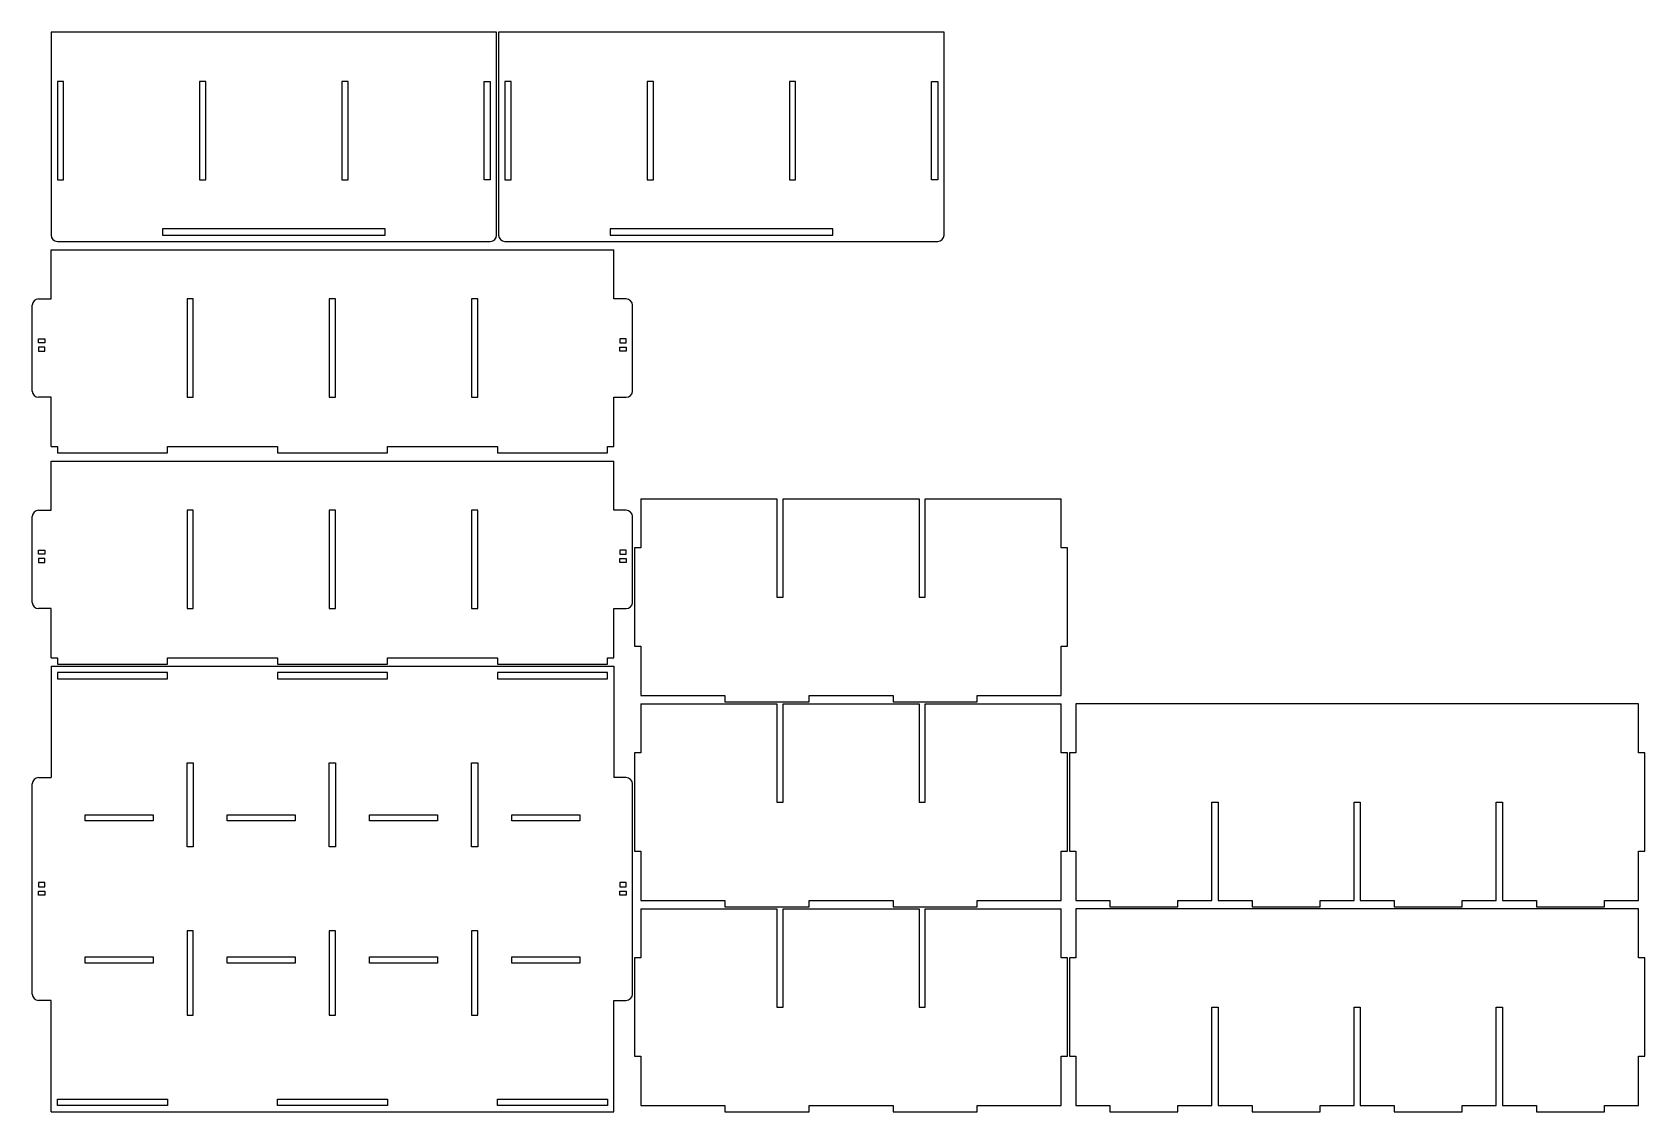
# Model space of a CAD drawing. Header units: metres. Extents: x 0 to 771, y 0 to 516.
import ezdxf

# ---------------------------------------------------------------- set-up
doc = ezdxf.new("R2010")
doc.units = ezdxf.units.M

msp = doc.modelspace()

# ---------------------------------------------------------------- linework, layer by layer
for p, q in [((222, 516), (9, 516)), ((9, 516), (9, 419)), ((222, 419), (222, 516)), ((436, 516), (223, 516)), ((223, 516), (223, 419)), ((436, 419), (436, 516)), ((15, 492.5), (12, 492.5)), ((12, 492.5), (12, 445.5)), ((15, 445.5), (15, 492.5)), ((83, 492.5), (80, 492.5)), ((80, 492.5), (80, 445.5)), ((83, 445.5), (83, 492.5)), ((151, 492.5), (148, 492.5)), ((148, 492.5), (148, 445.5)), ((151, 445.5), (151, 492.5)), ((216, 445.5), (216, 492.5)), ((216, 492.5), (219, 492.5)), ((219, 492.5), (219, 445.5)), ((229, 492.5), (226, 492.5)), ((226, 492.5), (226, 445.5)), ((229, 445.5), (229, 492.5)), ((297, 492.5), (294, 492.5)), ((294, 492.5), (294, 445.5)), ((297, 445.5), (297, 492.5)), ((365, 492.5), (362, 492.5)), ((362, 492.5), (362, 445.5)), ((365, 445.5), (365, 492.5)), ((430, 445.5), (430, 492.5)), ((430, 492.5), (433, 492.5)), ((433, 492.5), (433, 445.5)), ((12, 445.5), (15, 445.5)), ((80, 445.5), (83, 445.5)), ((148, 445.5), (151, 445.5)), ((219, 445.5), (216, 445.5)), ((226, 445.5), (229, 445.5)), ((294, 445.5), (297, 445.5)), ((362, 445.5), (365, 445.5)), ((433, 445.5), (430, 445.5)), ((168.75, 422), (62.25, 422)), ((62.25, 422), (62.25, 419)), ((62.25, 419), (168.75, 419)), ((168.75, 419), (168.75, 422)), ((382.75, 422), (276.25, 422)), ((276.25, 422), (276.25, 419)), ((276.25, 419), (382.75, 419)), ((382.75, 419), (382.75, 422)), ((9, 412), (278, 412)), ((9, 388.5), (9, 412)), ((12, 416), (219, 416)), ((226, 416), (433, 416)), ((278, 388.5), (278, 412)), ((0, 344.5), (0, 385.5)), ((3, 388.5), (9, 388.5)), ((77, 388.5), (74, 388.5)), ((74, 388.5), (74, 341.5)), ((77, 341.5), (77, 388.5)), ((145, 388.5), (142, 388.5)), ((142, 388.5), (142, 341.5)), ((145, 341.5), (145, 388.5)), ((213, 388.5), (210, 388.5)), ((210, 388.5), (210, 341.5)), ((213, 341.5), (213, 388.5)), ((284, 388.5), (278, 388.5)), ((287, 344.5), (287, 385.5)), ((3, 367.5), (3, 369.5)), ((3, 369.5), (6, 369.5)), ((6, 367.5), (3, 367.5)), ((6, 365.5), (3, 365.5)), ((3, 365.5), (3, 363.5)), ((3, 363.5), (6, 363.5)), ((6, 369.5), (6, 367.5)), ((6, 363.5), (6, 365.5)), ((284, 369.5), (281, 369.5)), ((281, 369.5), (281, 367.5)), ((281, 367.5), (284, 367.5)), ((281, 365.5), (284, 365.5)), ((281, 363.5), (281, 365.5)), ((284, 363.5), (281, 363.5)), ((284, 367.5), (284, 369.5)), ((284, 365.5), (284, 363.5)), ((9, 341.5), (3, 341.5)), ((9, 318), (9, 341.5)), ((74, 341.5), (77, 341.5)), ((142, 341.5), (145, 341.5)), ((210, 341.5), (213, 341.5)), ((278, 318), (278, 341.5)), ((278, 341.5), (284, 341.5)), ((9, 318), (12, 318)), ((12, 318), (12, 315)), ((64.6, 315), (64.6, 318)), ((64.6, 318), (117.2, 318)), ((117.2, 318), (117.2, 315)), ((169.8, 315), (169.8, 318)), ((169.8, 318), (222.4, 318)), ((222.4, 318), (222.4, 315)), ((275, 315), (275, 318)), ((275, 318), (278, 318)), ((9, 311), (278, 311)), ((9, 287.5), (9, 311)), ((12, 315), (64.6, 315)), ((117.2, 315), (169.8, 315)), ((222.4, 315), (275, 315)), ((278, 287.5), (278, 311)), ((291, 293), (291, 269.5)), ((291, 293), (356, 293)), ((356, 293), (356, 246)), ((359, 246), (359, 293)), ((359, 293), (424, 293)), ((424, 293), (424, 246)), ((427, 246), (427, 293)), ((427, 293), (492, 293)), ((492, 269.5), (492, 293)), ((3, 287.5), (9, 287.5)), ((77, 287.5), (74, 287.5)), ((74, 287.5), (74, 240.5)), ((77, 240.5), (77, 287.5)), ((145, 287.5), (142, 287.5)), ((142, 287.5), (142, 240.5)), ((145, 240.5), (145, 287.5)), ((213, 287.5), (210, 287.5)), ((210, 287.5), (210, 240.5)), ((213, 240.5), (213, 287.5)), ((284, 287.5), (278, 287.5)), ((0, 243.5), (0, 284.5)), ((287, 243.5), (287, 284.5)), ((3, 266.5), (3, 268.5)), ((3, 268.5), (6, 268.5)), ((6, 266.5), (3, 266.5)), ((6, 264.5), (3, 264.5)), ((3, 264.5), (3, 262.5)), ((3, 262.5), (6, 262.5)), ((6, 268.5), (6, 266.5)), ((6, 262.5), (6, 264.5)), ((284, 268.5), (281, 268.5)), ((281, 268.5), (281, 266.5)), ((281, 266.5), (284, 266.5)), ((281, 264.5), (284, 264.5)), ((281, 262.5), (281, 264.5)), ((284, 262.5), (281, 262.5)), ((284, 266.5), (284, 268.5)), ((284, 264.5), (284, 262.5)), ((291, 269.5), (288, 269.5)), ((288, 269.5), (288, 222.5)), ((495, 269.5), (492, 269.5)), ((495, 222.5), (495, 269.5)), ((9, 240.5), (3, 240.5)), ((9, 217), (9, 240.5)), ((74, 240.5), (77, 240.5)), ((142, 240.5), (145, 240.5)), ((210, 240.5), (213, 240.5)), ((278, 217), (278, 240.5)), ((278, 240.5), (284, 240.5)), ((356, 246), (359, 246)), ((424, 246), (427, 246)), ((9, 217), (12, 217)), ((12, 217), (12, 214)), ((64.6, 214), (64.6, 217)), ((64.6, 217), (117.2, 217)), ((117.2, 217), (117.2, 214)), ((169.8, 214), (169.8, 217)), ((169.8, 217), (222.4, 217)), ((222.4, 217), (222.4, 214)), ((275, 214), (275, 217)), ((275, 217), (278, 217)), ((288, 222.5), (291, 222.5)), ((291, 222.5), (291, 199)), ((492, 199), (492, 222.5)), ((492, 222.5), (495, 222.5)), ((9, 213), (278, 213)), ((9, 213), (9, 159.75)), ((12, 214), (64.6, 214)), ((64.6, 210), (12, 210)), ((12, 210), (12, 207)), ((64.6, 207), (64.6, 210)), ((117.2, 214), (169.8, 214)), ((169.8, 210), (117.2, 210)), ((117.2, 210), (117.2, 207)), ((169.8, 207), (169.8, 210)), ((222.4, 214), (275, 214)), ((275, 210), (222.4, 210)), ((222.4, 210), (222.4, 207)), ((275, 207), (275, 210)), ((278, 213), (278, 159.75)), ((12, 207), (64.6, 207)), ((117.2, 207), (169.8, 207)), ((222.4, 207), (275, 207)), ((291, 199), (331.2, 199)), ((291, 195), (291, 171.5)), ((291, 195), (356, 195)), ((331.2, 199), (331.2, 196)), ((331.2, 196), (371.4, 196)), ((356, 195), (356, 148)), ((359, 148), (359, 195)), ((359, 195), (424, 195)), ((371.4, 196), (371.4, 199)), ((371.4, 199), (411.6, 199)), ((411.6, 199), (411.6, 196)), ((411.6, 196), (451.8, 196)), ((424, 195), (424, 148)), ((427, 148), (427, 195)), ((427, 195), (492, 195)), ((451.8, 196), (451.8, 199)), ((451.8, 199), (492, 199)), ((492, 171.5), (492, 195)), ((499, 195), (499, 171.5)), ((768, 195), (499, 195)), ((768, 171.5), (768, 195)), ((291, 171.5), (288, 171.5)), ((288, 171.5), (288, 124.5)), ((495, 171.5), (492, 171.5)), ((495, 124.5), (495, 171.5)), ((499, 171.5), (496, 171.5)), ((496, 171.5), (496, 124.5)), ((771, 171.5), (768, 171.5)), ((771, 124.5), (771, 171.5)), ((74, 166.8), (77, 166.8)), ((74, 126.6), (74, 166.8)), ((77, 166.8), (77, 126.6)), ((142, 166.8), (145, 166.8)), ((142, 126.6), (142, 166.8)), ((145, 166.8), (145, 126.6)), ((210, 166.8), (213, 166.8)), ((210, 126.6), (210, 166.8)), ((213, 166.8), (213, 126.6)), ((0, 56.25), (0, 156.75)), ((3, 159.75), (9, 159.75)), ((284, 159.75), (278, 159.75)), ((287, 56.25), (287, 156.75)), ((356, 148), (359, 148)), ((424, 148), (427, 148)), ((564, 101), (564, 148)), ((564, 148), (567, 148)), ((567, 148), (567, 101)), ((632, 101), (632, 148)), ((632, 148), (635, 148)), ((635, 148), (635, 101)), ((700, 101), (700, 148)), ((700, 148), (703, 148)), ((703, 148), (703, 101)), ((25.25, 139), (25.25, 142)), ((25.25, 142), (57.75, 142)), ((57.75, 139), (25.25, 139)), ((57.75, 142), (57.75, 139)), ((93.25, 139), (93.25, 142)), ((93.25, 142), (125.75, 142)), ((125.75, 139), (93.25, 139)), ((125.75, 142), (125.75, 139)), ((161.25, 139), (161.25, 142)), ((161.25, 142), (193.75, 142)), ((193.75, 139), (161.25, 139)), ((193.75, 142), (193.75, 139)), ((229.25, 139), (229.25, 142)), ((229.25, 142), (261.75, 142)), ((261.75, 139), (229.25, 139)), ((261.75, 142), (261.75, 139)), ((77, 126.6), (74, 126.6)), ((145, 126.6), (142, 126.6)), ((213, 126.6), (210, 126.6)), ((288, 124.5), (291, 124.5)), ((291, 124.5), (291, 101)), ((492, 101), (492, 124.5)), ((492, 124.5), (495, 124.5)), ((496, 124.5), (499, 124.5)), ((499, 124.5), (499, 101)), ((768, 101), (768, 124.5)), ((768, 124.5), (771, 124.5)), ((6, 109.5), (3, 109.5)), ((3, 109.5), (3, 107.5)), ((6, 107.5), (6, 109.5)), ((284, 109.5), (281, 109.5)), ((281, 109.5), (281, 107.5)), ((284, 107.5), (284, 109.5)), ((3, 107.5), (6, 107.5)), ((3, 105.5), (6, 105.5)), ((3, 103.5), (3, 105.5)), ((6, 103.5), (3, 103.5)), ((6, 105.5), (6, 103.5)), ((281, 107.5), (284, 107.5)), ((281, 105.5), (284, 105.5)), ((281, 103.5), (281, 105.5)), ((284, 103.5), (281, 103.5)), ((284, 105.5), (284, 103.5)), ((291, 101), (331.2, 101)), ((331.2, 101), (331.2, 98)), ((371.4, 98), (371.4, 101)), ((371.4, 101), (411.6, 101)), ((411.6, 101), (411.6, 98)), ((451.8, 98), (451.8, 101)), ((451.8, 101), (492, 101)), ((499, 101), (515.25, 101)), ((515.25, 101), (515.25, 98)), ((547.75, 98), (547.75, 101)), ((547.75, 101), (564, 101)), ((567, 101), (583.25, 101)), ((583.25, 101), (583.25, 98)), ((615.75, 98), (615.75, 101)), ((615.75, 101), (632, 101)), ((635, 101), (651.25, 101)), ((651.25, 101), (651.25, 98)), ((683.75, 98), (683.75, 101)), ((683.75, 101), (700, 101)), ((703, 101), (719.25, 101)), ((719.25, 101), (719.25, 98)), ((751.75, 98), (751.75, 101)), ((751.75, 101), (768, 101)), ((291, 97), (291, 73.5)), ((291, 97), (356, 97)), ((331.2, 98), (371.4, 98)), ((356, 97), (356, 50)), ((359, 50), (359, 97)), ((359, 97), (424, 97)), ((411.6, 98), (451.8, 98)), ((424, 97), (424, 50)), ((427, 50), (427, 97)), ((427, 97), (492, 97)), ((492, 73.5), (492, 97)), ((499, 97), (499, 73.5)), ((768, 97), (499, 97)), ((515.25, 98), (547.75, 98)), ((583.25, 98), (615.75, 98)), ((651.25, 98), (683.75, 98)), ((719.25, 98), (751.75, 98)), ((768, 73.5), (768, 97)), ((77, 86.4), (74, 86.4)), ((74, 86.4), (74, 46.2)), ((77, 46.2), (77, 86.4)), ((145, 86.4), (142, 86.4)), ((142, 86.4), (142, 46.2)), ((145, 46.2), (145, 86.4)), ((213, 86.4), (210, 86.4)), ((210, 86.4), (210, 46.2)), ((213, 46.2), (213, 86.4)), ((25.25, 71), (25.25, 74)), ((25.25, 74), (57.75, 74)), ((57.75, 71), (25.25, 71)), ((57.75, 74), (57.75, 71)), ((93.25, 71), (93.25, 74)), ((93.25, 74), (125.75, 74)), ((125.75, 71), (93.25, 71)), ((125.75, 74), (125.75, 71)), ((161.25, 71), (161.25, 74)), ((161.25, 74), (193.75, 74)), ((193.75, 71), (161.25, 71)), ((193.75, 74), (193.75, 71)), ((229.25, 71), (229.25, 74)), ((229.25, 74), (261.75, 74)), ((261.75, 71), (229.25, 71)), ((261.75, 74), (261.75, 71)), ((291, 73.5), (288, 73.5)), ((288, 73.5), (288, 26.5)), ((495, 73.5), (492, 73.5)), ((495, 26.5), (495, 73.5)), ((499, 73.5), (496, 73.5)), ((496, 73.5), (496, 26.5)), ((771, 73.5), (768, 73.5)), ((771, 26.5), (771, 73.5)), ((9, 53.25), (3, 53.25)), ((9, 0), (9, 53.25)), ((278, 0), (278, 53.25)), ((278, 53.25), (284, 53.25)), ((356, 50), (359, 50)), ((424, 50), (427, 50)), ((564, 3), (564, 50)), ((564, 50), (567, 50)), ((567, 50), (567, 3)), ((632, 3), (632, 50)), ((632, 50), (635, 50)), ((635, 50), (635, 3)), ((700, 3), (700, 50)), ((700, 50), (703, 50)), ((703, 50), (703, 3)), ((74, 46.2), (77, 46.2)), ((142, 46.2), (145, 46.2)), ((210, 46.2), (213, 46.2)), ((288, 26.5), (291, 26.5)), ((291, 26.5), (291, 3)), ((492, 3), (492, 26.5)), ((492, 26.5), (495, 26.5)), ((496, 26.5), (499, 26.5)), ((499, 26.5), (499, 3)), ((768, 3), (768, 26.5)), ((768, 26.5), (771, 26.5)), ((9, 0), (278, 0)), ((12, 6), (64.6, 6)), ((12, 3), (12, 6)), ((64.6, 3), (12, 3)), ((64.6, 6), (64.6, 3)), ((117.2, 6), (169.8, 6)), ((117.2, 3), (117.2, 6)), ((169.8, 3), (117.2, 3)), ((169.8, 6), (169.8, 3)), ((222.4, 6), (275, 6)), ((222.4, 3), (222.4, 6)), ((275, 3), (222.4, 3)), ((275, 6), (275, 3)), ((291, 3), (331.2, 3)), ((331.2, 3), (331.2, 0)), ((331.2, 0), (371.4, 0)), ((371.4, 0), (371.4, 3)), ((371.4, 3), (411.6, 3)), ((411.6, 3), (411.6, 0)), ((411.6, 0), (451.8, 0)), ((451.8, 0), (451.8, 3)), ((451.8, 3), (492, 3)), ((499, 3), (515.25, 3)), ((515.25, 3), (515.25, 0)), ((515.25, 0), (547.75, 0)), ((547.75, 0), (547.75, 3)), ((547.75, 3), (564, 3)), ((567, 3), (583.25, 3)), ((583.25, 3), (583.25, 0)), ((583.25, 0), (615.75, 0)), ((615.75, 0), (615.75, 3)), ((615.75, 3), (632, 3)), ((635, 3), (651.25, 3)), ((651.25, 3), (651.25, 0)), ((651.25, 0), (683.75, 0)), ((683.75, 0), (683.75, 3)), ((683.75, 3), (700, 3)), ((703, 3), (719.25, 3)), ((719.25, 3), (719.25, 0)), ((719.25, 0), (751.75, 0)), ((751.75, 0), (751.75, 3)), ((751.75, 3), (768, 3))]:
    msp.add_line(p, q)
for centre, start, end in [((12, 419), 180, 270), ((219, 419), 270, 360), ((226, 419), 180, 270), ((433, 419), 270, 360), ((3, 385.5), 90, 180), ((284, 385.5), 0, 90), ((3, 344.5), 180, 270), ((284, 344.5), 270, 360), ((3, 284.5), 90, 180), ((284, 284.5), 0, 90), ((3, 243.5), 180, 270), ((284, 243.5), 270, 360), ((3, 156.75), 90, 180), ((284, 156.75), 0, 90), ((3, 56.25), 180, 270), ((284, 56.25), 270, 360)]:
    msp.add_arc(centre, 3, start, end)

doc.saveas('drawing.dxf')
